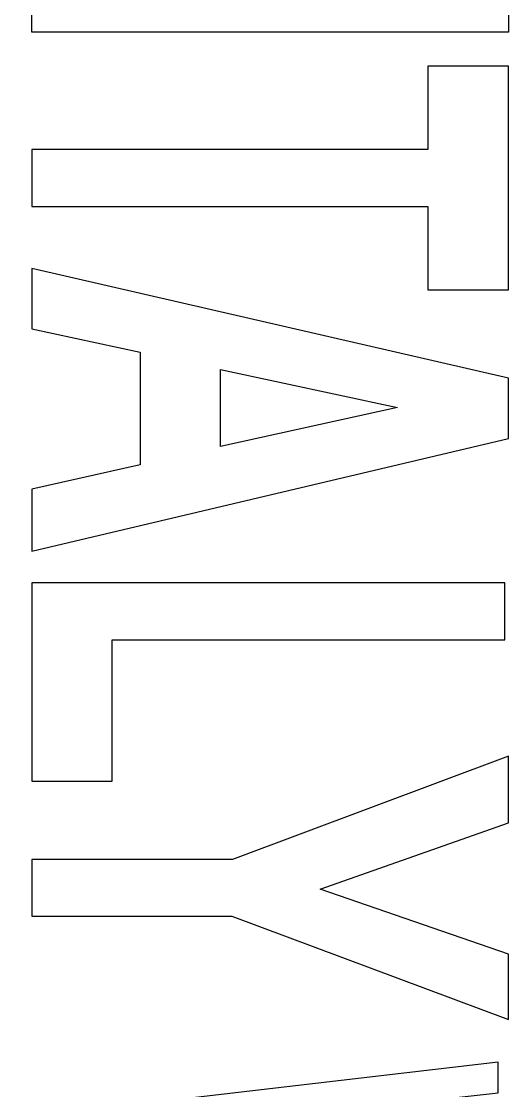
# Model space of a CAD drawing. Header units: centimetres. Extents: x -12.1 to 12.1, y -5 to 6.2.
# Drawn here: x -1.707 to -1.411, y 2.766 to 3.415 of the extents above; entities that cross this region are included whole.
import ezdxf

# ---------------------------------------------------------------- set-up
doc = ezdxf.new("R2010")
doc.units = ezdxf.units.CM
doc.header["$MEASUREMENT"] = 0
doc.layers.add('Layer 1', color=7, linetype='Continuous')

msp = doc.modelspace()

# ---------------------------------------------------------------- linework, layer by layer
at = {"layer": 'Layer 1', "color": 250}
for points, knots in [([(-1.70077, 3.40889), (-1.70077, 3.40889), (-1.41149, 3.40889), (-1.41149, 3.40889), (-1.41149, 3.40889), (-1.41149, 3.40889), (-1.41149, 3.44346), (-1.41149, 3.44346), (-1.41149, 3.44346), (-1.41149, 3.44346), (-1.70077, 3.44346), (-1.70077, 3.44346), (-1.70077, 3.44346), (-1.70077, 3.44346), (-1.70077, 3.40889), (-1.70077, 3.40889)], [0, 0, 0, 0, 0.2, 0.2, 0.2, 0.2, 0.4, 0.4, 0.4, 0.4, 0.6, 0.6, 0.6, 0.6, 1, 1, 1, 1]), ([(-1.70077, 3.33749), (-1.70077, 3.33749), (-1.46043, 3.33749), (-1.46043, 3.33749), (-1.46043, 3.33749), (-1.46043, 3.33749), (-1.46043, 3.38825), (-1.46043, 3.38825), (-1.46043, 3.38825), (-1.46043, 3.38825), (-1.41148, 3.38825), (-1.41148, 3.38825), (-1.41148, 3.38825), (-1.41148, 3.38825), (-1.41148, 3.25232), (-1.41148, 3.25232), (-1.41148, 3.25232), (-1.41148, 3.25232), (-1.46043, 3.25232), (-1.46043, 3.25232), (-1.46043, 3.25232), (-1.46043, 3.25232), (-1.46043, 3.30299), (-1.46043, 3.30299), (-1.46043, 3.30299), (-1.46043, 3.30299), (-1.70077, 3.30299), (-1.70077, 3.30299), (-1.70077, 3.30299), (-1.70077, 3.30299), (-1.70077, 3.33749), (-1.70077, 3.33749)], [0, 0, 0, 0, 0.111111, 0.111111, 0.111111, 0.111111, 0.222222, 0.222222, 0.222222, 0.222222, 0.333333, 0.333333, 0.333333, 0.333333, 0.444444, 0.444444, 0.444444, 0.444444, 0.555556, 0.555556, 0.555556, 0.555556, 0.666667, 0.666667, 0.666667, 0.666667, 0.777778, 0.777778, 0.777778, 0.777778, 1, 1, 1, 1]), ([(-1.70077, 3.09351), (-1.70077, 3.09351), (-1.70077, 3.1311), (-1.70077, 3.1311), (-1.70077, 3.1311), (-1.70077, 3.1311), (-1.63508, 3.14601), (-1.63508, 3.14601), (-1.63508, 3.14601), (-1.63508, 3.14601), (-1.63508, 3.2144), (-1.63508, 3.2144), (-1.63508, 3.2144), (-1.63508, 3.2144), (-1.70077, 3.22853), (-1.70077, 3.22853), (-1.70077, 3.22853), (-1.70077, 3.22853), (-1.70077, 3.26516), (-1.70077, 3.26516), (-1.70077, 3.26516), (-1.70077, 3.26516), (-1.41148, 3.19854), (-1.41148, 3.19854), (-1.41148, 3.19854), (-1.41148, 3.19854), (-1.41148, 3.16202), (-1.41148, 3.16202), (-1.41148, 3.16202), (-1.41148, 3.16202), (-1.70077, 3.09351), (-1.70077, 3.09351)], [0, 0, 0, 0, 0.111111, 0.111111, 0.111111, 0.111111, 0.222222, 0.222222, 0.222222, 0.222222, 0.333333, 0.333333, 0.333333, 0.333333, 0.444444, 0.444444, 0.444444, 0.444444, 0.555556, 0.555556, 0.555556, 0.555556, 0.666667, 0.666667, 0.666667, 0.666667, 0.777778, 0.777778, 0.777778, 0.777778, 1, 1, 1, 1]), ([(-1.58631, 3.15713), (-1.58631, 3.15713), (-1.47895, 3.18069), (-1.47895, 3.18069), (-1.47895, 3.18069), (-1.47895, 3.18069), (-1.58631, 3.20378), (-1.58631, 3.20378), (-1.58631, 3.20378), (-1.58631, 3.20378), (-1.58631, 3.15713), (-1.58631, 3.15713)], [0, 0, 0, 0, 0.25, 0.25, 0.25, 0.25, 0.5, 0.5, 0.5, 0.5, 1, 1, 1, 1]), ([(-1.70077, 3.07429), (-1.70077, 3.07429), (-1.41384, 3.07429), (-1.41384, 3.07429), (-1.41384, 3.07429), (-1.41384, 3.07429), (-1.41384, 3.03972), (-1.41384, 3.03972), (-1.41384, 3.03972), (-1.41384, 3.03972), (-1.65203, 3.03972), (-1.65203, 3.03972), (-1.65203, 3.03972), (-1.65203, 3.03972), (-1.65203, 2.95385), (-1.65203, 2.95385), (-1.65203, 2.95385), (-1.65203, 2.95385), (-1.70077, 2.95385), (-1.70077, 2.95385), (-1.70077, 2.95385), (-1.70077, 2.95385), (-1.70077, 3.07429), (-1.70077, 3.07429)], [0, 0, 0, 0, 0.142857, 0.142857, 0.142857, 0.142857, 0.285714, 0.285714, 0.285714, 0.285714, 0.428571, 0.428571, 0.428571, 0.428571, 0.571429, 0.571429, 0.571429, 0.571429, 0.714286, 0.714286, 0.714286, 0.714286, 1, 1, 1, 1]), ([(-1.70077, 2.90624), (-1.70077, 2.90624), (-1.579, 2.90624), (-1.579, 2.90624), (-1.579, 2.90624), (-1.579, 2.90624), (-1.41148, 2.96891), (-1.41148, 2.96891), (-1.41148, 2.96891), (-1.41148, 2.96891), (-1.41148, 2.92843), (-1.41148, 2.92843), (-1.41148, 2.92843), (-1.41148, 2.92843), (-1.52592, 2.88816), (-1.52592, 2.88816), (-1.52592, 2.88816), (-1.52592, 2.88816), (-1.41148, 2.84874), (-1.41148, 2.84874), (-1.41148, 2.84874), (-1.41148, 2.84874), (-1.41148, 2.80893), (-1.41148, 2.80893), (-1.41148, 2.80893), (-1.41148, 2.80893), (-1.5794, 2.87182), (-1.5794, 2.87182), (-1.5794, 2.87182), (-1.5794, 2.87182), (-1.70077, 2.87182), (-1.70077, 2.87182), (-1.70077, 2.87182), (-1.70077, 2.87182), (-1.70077, 2.90624), (-1.70077, 2.90624)], [0, 0, 0, 0, 0.1, 0.1, 0.1, 0.1, 0.2, 0.2, 0.2, 0.2, 0.3, 0.3, 0.3, 0.3, 0.4, 0.4, 0.4, 0.4, 0.5, 0.5, 0.5, 0.5, 0.6, 0.6, 0.6, 0.6, 0.7, 0.7, 0.7, 0.7, 0.8, 0.8, 0.8, 0.8, 1, 1, 1, 1]), ([(-1.41785, 2.78304), (-1.41785, 2.78304), (-1.41785, 2.76449), (-1.41785, 2.76449), (-1.41785, 2.76449), (-1.41785, 2.76449), (-1.48358, 2.75712), (-1.48358, 2.75712), (-1.48358, 2.75712), (-1.48358, 2.75712), (-1.48358, 2.72335), (-1.48358, 2.72335), (-1.48358, 2.72335), (-1.48358, 2.72335), (-1.41785, 2.71636), (-1.41785, 2.71636), (-1.41785, 2.71636), (-1.41785, 2.71636), (-1.41785, 2.69828), (-1.41785, 2.69828), (-1.41785, 2.69828), (-1.41785, 2.69828), (-1.70712, 2.73118), (-1.70712, 2.73118), (-1.70712, 2.73118), (-1.70712, 2.73118), (-1.70712, 2.74921), (-1.70712, 2.74921), (-1.70712, 2.74921), (-1.70712, 2.74921), (-1.41785, 2.78304), (-1.41785, 2.78304)], [0, 0, 0, 0, 0.111111, 0.111111, 0.111111, 0.111111, 0.222222, 0.222222, 0.222222, 0.222222, 0.333333, 0.333333, 0.333333, 0.333333, 0.444444, 0.444444, 0.444444, 0.444444, 0.555556, 0.555556, 0.555556, 0.555556, 0.666667, 0.666667, 0.666667, 0.666667, 0.777778, 0.777778, 0.777778, 0.777778, 1, 1, 1, 1])]:
    msp.add_open_spline(points, degree=3, knots=knots, dxfattribs=at)

doc.saveas('drawing.dxf')
